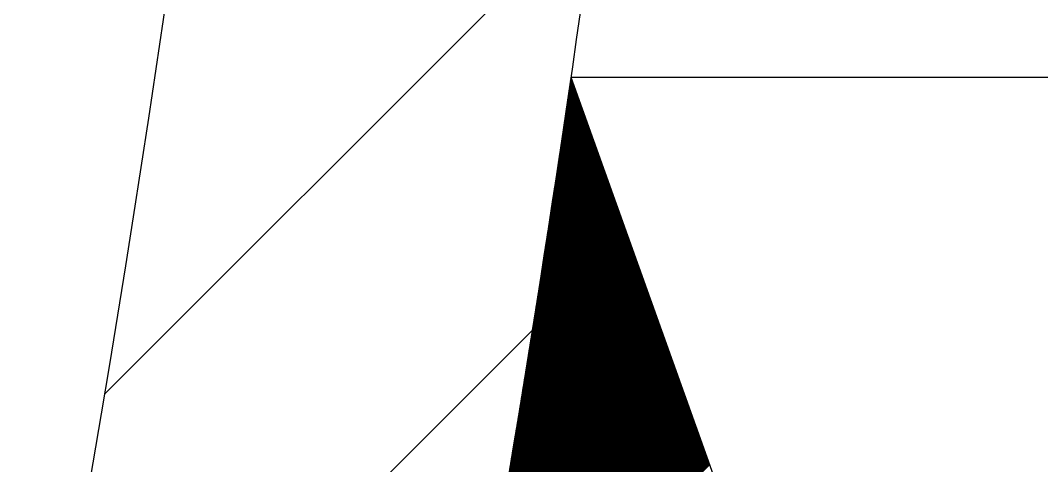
# Model space of a CAD drawing. Header units: millimetres. Extents: x 352 to 14123, y 79 to 19556.
# Drawn here: x 7524.4 to 7673.1, y 10514.9 to 10579.8 of the extents above; entities that cross this region are included whole.
import ezdxf

# ---------------------------------------------------------------- set-up
doc = ezdxf.new("R2010")
doc.units = ezdxf.units.MM
doc.layers.add('LAYER2', color=2, linetype='Continuous')
doc.layers.add('LAYER3', color=3, linetype='Continuous')

msp = doc.modelspace()

# ---------------------------------------------------------------- linework, layer by layer
at = {"layer": 'LAYER2'}
msp.add_line((7604.55519, 10571.51308), (7668.91923, 10391.51308), dxfattribs=at)
at = {"layer": 'LAYER2', "extrusion": (0, 0, -1)}
msp.add_ellipse((-2927.08077, 10961.51308), major_axis=(-10500, 0), ratio=0.5, start_param=3.141592654, end_param=3.317284324, dxfattribs=at)
at = {"layer": 'LAYER2'}
msp.add_open_spline([(7632.91923, 10961.51308), (7632.91923, 10838.47022), (7624.45613, 10715.42791), (7584.41028, 10424.59779), (7545.41992, 10257.11943), (7485.66346, 10075.37045), (7480.33754, 10059.61301), (7474.87134, 10043.86977)], degree=3, knots=[3.1415926536, 3.1415926536, 3.1415926536, 3.1415926536, 3.2103316787, 3.2103316787, 3.3045281385, 3.3045281385, 3.3134785545, 3.3134785545, 3.3134785545, 3.3134785545], dxfattribs=at)
at = {"layer": 'LAYER3', "linetype": 'ByBlock', "ltscale": 2}
for p, q in [((7536.61266, 10525.30215), (7608.11982, 10596.80931)), ((7604.44126, 10570.7318), (7604.73096, 10571.0215)), ((7604.46543, 10570.89738), (7604.69371, 10571.12567)), ((7604.48958, 10571.06296), (7604.65646, 10571.22984)), ((7604.51372, 10571.22852), (7604.61921, 10571.33402)), ((7604.53785, 10571.39407), (7604.58197, 10571.43819)), ((7604.55519, 10571.51308), (7863.58823, 10571.51308)), ((7604.07735, 10568.24657), (7605.28971, 10569.45892)), ((7604.1017, 10568.41233), (7605.25246, 10569.56309)), ((7604.12603, 10568.57809), (7605.21521, 10569.66727)), ((7604.15035, 10568.74383), (7605.17796, 10569.77144)), ((7604.17466, 10568.90956), (7605.14071, 10569.87561)), ((7604.19896, 10569.07528), (7605.10346, 10569.97978)), ((7604.22324, 10569.24099), (7605.06621, 10570.08395)), ((7604.24752, 10569.40668), (7605.02896, 10570.18813)), ((7604.27178, 10569.57236), (7604.99171, 10570.2923)), ((7604.29602, 10569.73803), (7604.95446, 10570.39647)), ((7604.32026, 10569.90369), (7604.91721, 10570.50064)), ((7604.34449, 10570.06934), (7604.87996, 10570.60481)), ((7604.3687, 10570.23497), (7604.84271, 10570.70898)), ((7604.3929, 10570.40059), (7604.80546, 10570.81316)), ((7604.41709, 10570.5662), (7604.76821, 10570.91733)), ((7603.73524, 10565.92456), (7605.8112, 10568.00052)), ((7603.75976, 10566.0905), (7605.77395, 10568.10469)), ((7603.78426, 10566.25642), (7605.7367, 10568.20886)), ((7603.80875, 10566.42233), (7605.69945, 10568.31303)), ((7603.83323, 10566.58823), (7605.6622, 10568.41721)), ((7603.8577, 10566.75412), (7605.62495, 10568.52138)), ((7603.88215, 10566.92), (7605.5877, 10568.62555)), ((7603.90659, 10567.08586), (7605.55045, 10568.72972)), ((7603.93102, 10567.25171), (7605.5132, 10568.83389)), ((7603.95544, 10567.41755), (7605.47595, 10568.93806)), ((7603.97985, 10567.58338), (7605.4387, 10569.04224)), ((7604.00424, 10567.74919), (7605.40146, 10569.14641)), ((7604.02862, 10567.915), (7605.36421, 10569.25058)), ((7604.05299, 10568.08079), (7605.32696, 10569.35475)), ((7603.39075, 10563.60017), (7606.33269, 10566.54211)), ((7603.41544, 10563.76628), (7606.29544, 10566.64628)), ((7603.44011, 10563.93237), (7606.2582, 10566.75046)), ((7603.46477, 10564.09845), (7606.22095, 10566.85463)), ((7603.48942, 10564.26452), (7606.1837, 10566.9588)), ((7603.51406, 10564.43058), (7606.14645, 10567.06297)), ((7603.53868, 10564.59663), (7606.1092, 10567.16714)), ((7603.56329, 10564.76266), (7606.07195, 10567.27132)), ((7603.5879, 10564.92868), (7606.0347, 10567.37549)), ((7603.61248, 10565.09469), (7605.99745, 10567.47966)), ((7603.63706, 10565.26069), (7605.9602, 10567.58383)), ((7603.66162, 10565.42668), (7605.92295, 10567.688)), ((7603.68617, 10565.59265), (7605.8857, 10567.79217)), ((7603.71071, 10565.75861), (7605.84845, 10567.89635)), ((7603.019, 10561.1071), (7606.89144, 10564.97954)), ((7603.04387, 10561.27339), (7606.85419, 10565.08371)), ((7603.06873, 10561.43967), (7606.81694, 10565.18788)), ((7603.09357, 10561.60594), (7606.77969, 10565.29205)), ((7603.11841, 10561.77219), (7606.74244, 10565.39622)), ((7603.14323, 10561.93843), (7606.70519, 10565.50039)), ((7603.16803, 10562.10466), (7606.66794, 10565.60457)), ((7603.19283, 10562.27088), (7606.63069, 10565.70874)), ((7603.21761, 10562.43708), (7606.59344, 10565.81291)), ((7603.24238, 10562.60327), (7606.55619, 10565.91708)), ((7603.26714, 10562.76945), (7606.51894, 10566.02125)), ((7603.29189, 10562.93562), (7606.48169, 10566.12543)), ((7603.31662, 10563.10178), (7606.44444, 10566.2296)), ((7603.34134, 10563.26792), (7606.40719, 10566.33377)), ((7603.36605, 10563.43405), (7606.36994, 10566.43794)), ((7602.66956, 10558.77776), (7607.41293, 10563.52113)), ((7602.6946, 10558.94422), (7607.37568, 10563.6253)), ((7602.71963, 10559.11067), (7607.33843, 10563.72947)), ((7602.74464, 10559.2771), (7607.30118, 10563.83365)), ((7602.76964, 10559.44353), (7607.26393, 10563.93782)), ((7602.79464, 10559.60994), (7607.22668, 10564.04199)), ((7602.81961, 10559.77634), (7607.18943, 10564.14616)), ((7602.84458, 10559.94273), (7607.15218, 10564.25033)), ((7602.86954, 10560.10911), (7607.11493, 10564.3545)), ((7602.89448, 10560.27547), (7607.07769, 10564.45868)), ((7602.91941, 10560.44182), (7607.04044, 10564.56285)), ((7602.94432, 10560.60816), (7607.00319, 10564.66702)), ((7602.96923, 10560.77449), (7606.96594, 10564.77119)), ((7602.99412, 10560.9408), (7606.92869, 10564.87536)), ((7602.31771, 10556.44601), (7607.93442, 10562.06272)), ((7602.34292, 10556.61264), (7607.89718, 10562.1669)), ((7602.36812, 10556.77926), (7607.85993, 10562.27107)), ((7602.39331, 10556.94587), (7607.82268, 10562.37524)), ((7602.41848, 10557.11247), (7607.78543, 10562.47941)), ((7602.44364, 10557.27905), (7607.74818, 10562.58358)), ((7602.4688, 10557.44562), (7607.71093, 10562.68776)), ((7602.49393, 10557.61218), (7607.67368, 10562.79193)), ((7602.51906, 10557.77873), (7607.63643, 10562.8961)), ((7602.54417, 10557.94527), (7607.59918, 10563.00027)), ((7602.56927, 10558.11179), (7607.56193, 10563.10444)), ((7602.59436, 10558.2783), (7607.52468, 10563.20861)), ((7602.61944, 10558.4448), (7607.48743, 10563.31279)), ((7602.64451, 10558.61128), (7607.45018, 10563.41696)), ((7601.96344, 10554.11185), (7608.45592, 10560.60432)), ((7601.98883, 10554.27865), (7608.41867, 10560.70849)), ((7602.0142, 10554.44545), (7608.38142, 10560.81266)), ((7602.03956, 10554.61223), (7608.34417, 10560.91684)), ((7602.06491, 10554.779), (7608.30692, 10561.02101)), ((7602.09024, 10554.94575), (7608.26967, 10561.12518)), ((7602.11557, 10555.1125), (7608.23242, 10561.22935)), ((7602.14088, 10555.27923), (7608.19517, 10561.33352)), ((7602.16618, 10555.44595), (7608.15792, 10561.43769)), ((7602.19146, 10555.61266), (7608.12067, 10561.54187)), ((7602.21674, 10555.77935), (7608.08342, 10561.64604)), ((7602.242, 10555.94603), (7608.04617, 10561.75021)), ((7602.26725, 10556.1127), (7608.00892, 10561.85438)), ((7602.29248, 10556.27936), (7607.97167, 10561.95855)), ((7601.58119, 10551.60827), (7609.01466, 10559.04174)), ((7601.60676, 10551.77526), (7608.97741, 10559.14591)), ((7601.63232, 10551.94224), (7608.94016, 10559.25009)), ((7601.65787, 10552.10921), (7608.90291, 10559.35426)), ((7601.6834, 10552.27616), (7608.86566, 10559.45843)), ((7601.70892, 10552.44311), (7608.82841, 10559.5626)), ((7601.73443, 10552.61004), (7608.79116, 10559.66677)), ((7601.75992, 10552.77695), (7608.75391, 10559.77095)), ((7601.78541, 10552.94386), (7608.71667, 10559.87512)), ((7601.81088, 10553.11075), (7608.67942, 10559.97929)), ((7601.83634, 10553.27763), (7608.64217, 10560.08346)), ((7601.86178, 10553.4445), (7608.60492, 10560.18763)), ((7601.88722, 10553.61135), (7608.56767, 10560.2918)), ((7601.91264, 10553.7782), (7608.53042, 10560.39598)), ((7601.93805, 10553.94503), (7608.49317, 10560.50015)), ((7601.22191, 10549.26909), (7609.53616, 10557.58334)), ((7601.24765, 10549.43626), (7609.49891, 10557.68751)), ((7601.27338, 10549.60341), (7609.46166, 10557.79168)), ((7601.2991, 10549.77055), (7609.42441, 10557.89585)), ((7601.32481, 10549.93768), (7609.38716, 10558.00002)), ((7601.3505, 10550.10479), (7609.34991, 10558.1042)), ((7601.37619, 10550.27189), (7609.31266, 10558.20837)), ((7601.40185, 10550.43899), (7609.27541, 10558.31254)), ((7601.42751, 10550.60606), (7609.23816, 10558.41671)), ((7601.45316, 10550.77313), (7609.20091, 10558.52088)), ((7601.47879, 10550.94018), (7609.16366, 10558.62506)), ((7601.50441, 10551.10722), (7609.12641, 10558.72923)), ((7601.53001, 10551.27425), (7609.08916, 10558.8334)), ((7601.55561, 10551.44127), (7609.05191, 10558.93757)), ((7600.86019, 10546.92747), (7610.05765, 10556.12493)), ((7600.88611, 10547.09481), (7610.0204, 10556.2291)), ((7600.91201, 10547.26214), (7609.98315, 10556.33328)), ((7600.93791, 10547.42945), (7609.9459, 10556.43745)), ((7600.96379, 10547.59676), (7609.90865, 10556.54162)), ((7600.98966, 10547.76404), (7609.8714, 10556.64579)), ((7601.01551, 10547.93132), (7609.83415, 10556.74996)), ((7601.04135, 10548.09859), (7609.7969, 10556.85413)), ((7601.06718, 10548.26584), (7609.75965, 10556.95831)), ((7601.093, 10548.43308), (7609.7224, 10557.06248)), ((7601.11881, 10548.60031), (7609.68515, 10557.16665)), ((7601.1446, 10548.76752), (7609.6479, 10557.27082)), ((7601.17038, 10548.93472), (7609.61065, 10557.37499)), ((7601.19615, 10549.10191), (7609.57341, 10557.47917)), ((7600.46992, 10544.41588), (7610.61639, 10554.56235)), ((7600.49603, 10544.58341), (7610.57914, 10554.66653)), ((7600.52212, 10544.75092), (7610.54189, 10554.7707)), ((7600.5482, 10544.91843), (7610.50464, 10554.87487)), ((7600.57427, 10545.08592), (7610.46739, 10554.97904)), ((7600.60032, 10545.25339), (7610.43014, 10555.08321)), ((7600.62637, 10545.42086), (7610.3929, 10555.18739)), ((7600.6524, 10545.58831), (7610.35565, 10555.29156)), ((7600.67841, 10545.75575), (7610.3184, 10555.39573)), ((7600.70442, 10545.92317), (7610.28115, 10555.4999)), ((7600.73041, 10546.09059), (7610.2439, 10555.60407)), ((7600.75639, 10546.25799), (7610.20665, 10555.70824)), ((7600.78236, 10546.42538), (7610.1694, 10555.81242)), ((7600.80832, 10546.59276), (7610.13215, 10555.91659)), ((7600.83426, 10546.76012), (7610.0949, 10556.02076)), ((7600.10313, 10542.0692), (7611.13789, 10553.10395)), ((7600.12941, 10542.2369), (7611.10064, 10553.20812)), ((7600.15568, 10542.40459), (7611.06339, 10553.31229)), ((7600.18194, 10542.57226), (7611.02614, 10553.41647)), ((7600.20818, 10542.73993), (7610.98889, 10553.52064)), ((7600.23441, 10542.90758), (7610.95164, 10553.62481)), ((7600.26063, 10543.07522), (7610.91439, 10553.72898)), ((7600.28683, 10543.24285), (7610.87714, 10553.83315)), ((7600.31303, 10543.41046), (7610.83989, 10553.93732)), ((7600.33921, 10543.57806), (7610.80264, 10554.0415)), ((7600.36538, 10543.74565), (7610.76539, 10554.14567)), ((7600.39153, 10543.91323), (7610.72814, 10554.24984)), ((7600.41767, 10544.08079), (7610.69089, 10554.35401)), ((7600.4438, 10544.24834), (7610.65364, 10554.45818)), ((7599.73388, 10539.72005), (7611.65938, 10551.64554)), ((7599.76034, 10539.88793), (7611.62213, 10551.74972)), ((7599.78678, 10540.05579), (7611.58488, 10551.85389)), ((7599.81322, 10540.22364), (7611.54763, 10551.95806)), ((7599.83963, 10540.39148), (7611.51038, 10552.06223)), ((7599.86604, 10540.55931), (7611.47313, 10552.1664)), ((7599.89243, 10540.72713), (7611.43588, 10552.27058)), ((7599.91882, 10540.89493), (7611.39863, 10552.37475)), ((7599.94518, 10541.06272), (7611.36138, 10552.47892)), ((7599.97154, 10541.2305), (7611.32413, 10552.58309)), ((7599.99788, 10541.39826), (7611.28688, 10552.68726)), ((7600.02421, 10541.56601), (7611.24963, 10552.79143)), ((7600.05053, 10541.73375), (7611.21239, 10552.89561)), ((7600.07684, 10541.90148), (7611.17514, 10552.99978)), ((7599.36217, 10537.36843), (7612.18087, 10550.18714)), ((7599.3888, 10537.53649), (7612.14362, 10550.29131)), ((7599.41542, 10537.70453), (7612.10637, 10550.39548)), ((7599.44203, 10537.87256), (7612.06913, 10550.49965)), ((7599.46862, 10538.04057), (7612.03188, 10550.60383)), ((7599.49521, 10538.20858), (7611.99463, 10550.708)), ((7599.52178, 10538.37657), (7611.95738, 10550.81217)), ((7599.54833, 10538.54455), (7611.92013, 10550.91634)), ((7599.57488, 10538.71251), (7611.88288, 10551.02051)), ((7599.60141, 10538.88047), (7611.84563, 10551.12469)), ((7599.62793, 10539.04841), (7611.80838, 10551.22886)), ((7599.65444, 10539.21634), (7611.77113, 10551.33303)), ((7599.68093, 10539.38425), (7611.73388, 10551.4372)), ((7599.70741, 10539.55216), (7611.69663, 10551.54137)), ((7598.96115, 10534.84609), (7612.73962, 10548.62456)), ((7598.98797, 10535.01434), (7612.70237, 10548.72873)), ((7599.01478, 10535.18257), (7612.66512, 10548.83291)), ((7599.04158, 10535.35079), (7612.62787, 10548.93708)), ((7599.06837, 10535.519), (7612.59062, 10549.04125)), ((7599.09514, 10535.68719), (7612.55337, 10549.14542)), ((7599.1219, 10535.85537), (7612.51612, 10549.24959)), ((7599.14864, 10536.02354), (7612.47887, 10549.35376)), ((7599.17538, 10536.1917), (7612.44162, 10549.45794)), ((7599.2021, 10536.35984), (7612.40437, 10549.56211)), ((7599.22881, 10536.52797), (7612.36712, 10549.66628)), ((7599.25551, 10536.69609), (7612.32987, 10549.77045)), ((7599.28219, 10536.86419), (7612.29262, 10549.87462)), ((7599.30886, 10537.03228), (7612.25537, 10549.9788)), ((7599.33552, 10537.20036), (7612.21812, 10550.08297)), ((7598.58429, 10532.48934), (7613.26111, 10547.16616)), ((7598.6113, 10532.65776), (7613.22386, 10547.27033)), ((7598.63828, 10532.82617), (7613.18661, 10547.3745)), ((7598.66526, 10532.99457), (7613.14936, 10547.47867)), ((7598.69222, 10533.16295), (7613.11211, 10547.58284)), ((7598.71917, 10533.33132), (7613.07486, 10547.68702)), ((7598.74611, 10533.49968), (7613.03761, 10547.79119)), ((7598.77303, 10533.66803), (7613.00036, 10547.89536)), ((7598.79994, 10533.83636), (7612.96311, 10547.99953)), ((7598.82684, 10534.00468), (7612.92586, 10548.1037)), ((7598.85373, 10534.17299), (7612.88862, 10548.20787)), ((7598.8806, 10534.34129), (7612.85137, 10548.31205)), ((7598.90747, 10534.50957), (7612.81412, 10548.41622)), ((7598.93431, 10534.67784), (7612.77687, 10548.52039)), ((7598.20495, 10530.13009), (7613.7826, 10545.70775)), ((7598.23213, 10530.29869), (7613.74535, 10545.81192)), ((7598.25929, 10530.46728), (7613.70811, 10545.9161)), ((7598.28645, 10530.63586), (7613.67086, 10546.02027)), ((7598.31359, 10530.80442), (7613.63361, 10546.12444)), ((7598.34072, 10530.97297), (7613.59636, 10546.22861)), ((7598.36783, 10531.14151), (7613.55911, 10546.33278)), ((7598.39493, 10531.31003), (7613.52186, 10546.43695)), ((7598.42202, 10531.47854), (7613.48461, 10546.54113)), ((7598.4491, 10531.64704), (7613.44736, 10546.6453)), ((7598.47616, 10531.81553), (7613.41011, 10546.74947)), ((7598.50322, 10531.984), (7613.37286, 10546.85364)), ((7598.53025, 10532.15246), (7613.33561, 10546.95781)), ((7598.55728, 10532.32091), (7613.29836, 10547.06198)), ((7597.79573, 10527.59955), (7614.34135, 10544.14517)), ((7597.8231, 10527.76835), (7614.3041, 10544.24935)), ((7597.85046, 10527.93713), (7614.26685, 10544.35352)), ((7597.8778, 10528.10589), (7614.2296, 10544.45769)), ((7597.90513, 10528.27465), (7614.19235, 10544.56186)), ((7597.93245, 10528.44339), (7614.1551, 10544.66603)), ((7597.95976, 10528.61212), (7614.11785, 10544.77021)), ((7597.98705, 10528.78083), (7614.0806, 10544.87438)), ((7598.01434, 10528.94953), (7614.04335, 10544.97855)), ((7598.0416, 10529.11822), (7614.0061, 10545.08272)), ((7598.06886, 10529.2869), (7613.96885, 10545.18689)), ((7598.0961, 10529.45556), (7613.9316, 10545.29106)), ((7598.12333, 10529.62422), (7613.89435, 10545.39524)), ((7598.15055, 10529.79286), (7613.8571, 10545.49941)), ((7598.17776, 10529.96148), (7613.81985, 10545.60358)), ((7597.41119, 10525.23512), (7614.86284, 10542.68677)), ((7597.43874, 10525.40409), (7614.82559, 10542.79094)), ((7597.46628, 10525.57305), (7614.78834, 10542.89511)), ((7597.4938, 10525.742), (7614.75109, 10542.99928)), ((7597.52132, 10525.91093), (7614.71384, 10543.10346)), ((7597.54881, 10526.07985), (7614.67659, 10543.20763)), ((7597.5763, 10526.24876), (7614.63934, 10543.3118)), ((7597.60377, 10526.41765), (7614.60209, 10543.41597)), ((7597.63123, 10526.58653), (7614.56484, 10543.52014)), ((7597.65868, 10526.7554), (7614.5276, 10543.62432)), ((7597.68612, 10526.92426), (7614.49035, 10543.72849)), ((7597.71354, 10527.0931), (7614.4531, 10543.83266)), ((7597.74095, 10527.26193), (7614.41585, 10543.93683)), ((7597.76834, 10527.43075), (7614.3786, 10544.041)), ((7597.02414, 10522.86817), (7615.38434, 10541.22836)), ((7597.05187, 10523.03732), (7615.34709, 10541.33254)), ((7597.07958, 10523.20646), (7615.30984, 10541.43671)), ((7597.10729, 10523.37558), (7615.27259, 10541.54088)), ((7597.13498, 10523.5447), (7615.23534, 10541.64505)), ((7597.16266, 10523.7138), (7615.19809, 10541.74922)), ((7597.19033, 10523.88288), (7615.16084, 10541.85339)), ((7597.21798, 10524.05196), (7615.12359, 10541.95757)), ((7597.24562, 10524.22102), (7615.08634, 10542.06174)), ((7597.27325, 10524.39007), (7615.04909, 10542.16591)), ((7597.30086, 10524.5591), (7615.01184, 10542.27008)), ((7597.32846, 10524.72813), (7614.97459, 10542.37425)), ((7597.35605, 10524.89714), (7614.93734, 10542.47843)), ((7597.38363, 10525.06613), (7614.90009, 10542.5826)), ((7596.63456, 10520.49869), (7615.90583, 10539.76996)), ((7596.66247, 10520.66802), (7615.86858, 10539.87413)), ((7596.69037, 10520.83734), (7615.83133, 10539.9783)), ((7596.71825, 10521.00664), (7615.79408, 10540.08247)), ((7596.74612, 10521.17594), (7615.75683, 10540.18665)), ((7596.77398, 10521.34522), (7615.71958, 10540.29082)), ((7596.80183, 10521.51449), (7615.68233, 10540.39499)), ((7596.82966, 10521.68374), (7615.64508, 10540.49916)), ((7596.85748, 10521.85298), (7615.60783, 10540.60333)), ((7596.88529, 10522.02221), (7615.57058, 10540.7075)), ((7596.91309, 10522.19143), (7615.53333, 10540.81168)), ((7596.94087, 10522.36063), (7615.49608, 10540.91585)), ((7596.96864, 10522.52982), (7615.45883, 10541.02002)), ((7596.99639, 10522.699), (7615.42158, 10541.12419)), ((7596.21434, 10517.95714), (7616.46457, 10538.20738)), ((7596.24244, 10518.12667), (7616.42732, 10538.31155)), ((7596.27053, 10518.29619), (7616.39007, 10538.41573)), ((7596.29861, 10518.46569), (7616.35282, 10538.5199)), ((7596.32668, 10518.63517), (7616.31557, 10538.62407)), ((7596.35473, 10518.80465), (7616.27832, 10538.72824)), ((7596.38277, 10518.97411), (7616.24107, 10538.83241)), ((7596.4108, 10519.14356), (7616.20383, 10538.93658)), ((7596.43882, 10519.313), (7616.16658, 10539.04076)), ((7596.46682, 10519.48242), (7616.12933, 10539.14493)), ((7596.49481, 10519.65183), (7616.09208, 10539.2491)), ((7596.52278, 10519.82123), (7616.05483, 10539.35327)), ((7596.55074, 10519.99061), (7616.01758, 10539.45744)), ((7596.57869, 10520.15998), (7615.98033, 10539.56161)), ((7596.60663, 10520.32934), (7615.94308, 10539.66579)), ((7595.8195, 10515.58241), (7616.98607, 10536.74898)), ((7595.84778, 10515.75211), (7616.94882, 10536.85315)), ((7595.87606, 10515.92181), (7616.91157, 10536.95732)), ((7595.90432, 10516.09149), (7616.87432, 10537.06149)), ((7595.93257, 10516.26116), (7616.83707, 10537.16566)), ((7595.9608, 10516.43082), (7616.79982, 10537.26984)), ((7595.98902, 10516.60046), (7616.76257, 10537.37401)), ((7596.01723, 10516.77009), (7616.72532, 10537.47818)), ((7596.04543, 10516.93971), (7616.68807, 10537.58235)), ((7596.07361, 10517.10932), (7616.65082, 10537.68652)), ((7596.10178, 10517.27891), (7616.61357, 10537.79069)), ((7596.12994, 10517.44849), (7616.57632, 10537.89487)), ((7596.15809, 10517.61805), (7616.53907, 10537.99904)), ((7596.18622, 10517.7876), (7616.50182, 10538.10321)), ((7595.4221, 10513.20511), (7617.50756, 10535.29057)), ((7595.45057, 10513.37501), (7617.47031, 10535.39474)), ((7595.47903, 10513.54488), (7617.43306, 10535.49891)), ((7595.50747, 10513.71475), (7617.39581, 10535.60309)), ((7595.5359, 10513.8846), (7617.35856, 10535.70726)), ((7595.56432, 10514.05444), (7617.32131, 10535.81143)), ((7595.59273, 10514.22427), (7617.28406, 10535.9156)), ((7595.62112, 10514.39408), (7617.24681, 10536.01977)), ((7595.6495, 10514.56388), (7617.20956, 10536.12395)), ((7595.67786, 10514.73367), (7617.17231, 10536.22812)), ((7595.70622, 10514.90344), (7617.13506, 10536.33229)), ((7595.73455, 10515.0732), (7617.09781, 10536.43646)), ((7595.76288, 10515.24295), (7617.06056, 10536.54063)), ((7595.79119, 10515.41268), (7617.02332, 10536.6448)), ((7525.03423, 10460.69071), (7598.91779, 10534.57427)), ((7594.99348, 10510.65518), (7618.0663, 10533.72799)), ((7595.02215, 10510.82526), (7618.02905, 10533.83217)), ((7595.0508, 10510.99534), (7617.9918, 10533.93634)), ((7595.07944, 10511.1654), (7617.95455, 10534.04051)), ((7595.10807, 10511.33545), (7617.9173, 10534.14468)), ((7595.13668, 10511.50548), (7617.88005, 10534.24885)), ((7595.16529, 10511.6755), (7617.84281, 10534.35302)), ((7595.19387, 10511.84551), (7617.80556, 10534.4572)), ((7595.22245, 10512.01551), (7617.76831, 10534.56137)), ((7595.25101, 10512.18549), (7617.73106, 10534.66554)), ((7595.27956, 10512.35546), (7617.69381, 10534.76971)), ((7595.30809, 10512.52542), (7617.65656, 10534.87388)), ((7595.33661, 10512.69536), (7617.61931, 10534.97806)), ((7595.36512, 10512.86529), (7617.58206, 10535.08223)), ((7595.39362, 10513.03521), (7617.54481, 10535.1864)), ((7594.59078, 10508.27257), (7618.5878, 10532.26959)), ((7594.61963, 10508.44284), (7618.55055, 10532.37376)), ((7594.64847, 10508.6131), (7618.5133, 10532.47793)), ((7594.67729, 10508.78335), (7618.47605, 10532.5821)), ((7594.7061, 10508.95358), (7618.4388, 10532.68628)), ((7594.7349, 10509.1238), (7618.40155, 10532.79045)), ((7594.76368, 10509.294), (7618.3643, 10532.89462)), ((7594.79245, 10509.4642), (7618.32705, 10532.99879)), ((7594.82121, 10509.63437), (7618.2898, 10533.10296)), ((7594.84996, 10509.80454), (7618.25255, 10533.20713)), ((7594.87869, 10509.97469), (7618.2153, 10533.31131)), ((7594.90741, 10510.14483), (7618.17805, 10533.41548)), ((7594.93611, 10510.31496), (7618.1408, 10533.51965)), ((7594.96481, 10510.48508), (7618.10355, 10533.62382)), ((7594.1855, 10505.88739), (7619.10929, 10530.81118)), ((7594.21453, 10506.05785), (7619.07204, 10530.91536)), ((7594.24355, 10506.22829), (7619.03479, 10531.01953)), ((7594.27256, 10506.39872), (7618.99754, 10531.1237)), ((7594.30155, 10506.56913), (7618.96029, 10531.22787)), ((7594.33054, 10506.73954), (7618.92304, 10531.33204)), ((7594.35951, 10506.90993), (7618.88579, 10531.43621)), ((7594.38846, 10507.0803), (7618.84854, 10531.54039)), ((7594.4174, 10507.25067), (7618.81129, 10531.64456)), ((7594.44633, 10507.42102), (7618.77404, 10531.74873)), ((7594.47525, 10507.59135), (7618.73679, 10531.8529)), ((7594.50415, 10507.76168), (7618.69955, 10531.95707)), ((7594.53304, 10507.93199), (7618.6623, 10532.06125)), ((7594.56192, 10508.10229), (7618.62505, 10532.16542)), ((7593.77763, 10503.49962), (7619.63078, 10529.35278)), ((7593.80685, 10503.67026), (7619.59353, 10529.45695)), ((7593.83605, 10503.84089), (7619.55628, 10529.56112)), ((7593.86524, 10504.0115), (7619.51904, 10529.66529)), ((7593.89442, 10504.1821), (7619.48179, 10529.76947)), ((7593.92359, 10504.35269), (7619.44454, 10529.87364)), ((7593.95274, 10504.52327), (7619.40729, 10529.97781)), ((7593.98188, 10504.69383), (7619.37004, 10530.08198)), ((7594.01101, 10504.86438), (7619.33279, 10530.18615)), ((7594.04013, 10505.03491), (7619.29554, 10530.29032)), ((7594.06923, 10505.20543), (7619.25829, 10530.3945)), ((7594.09831, 10505.37594), (7619.22104, 10530.49867)), ((7594.12739, 10505.54644), (7619.18379, 10530.60284)), ((7594.15645, 10505.71692), (7619.14654, 10530.70701)), ((7593.33774, 10500.93842), (7620.18953, 10527.7902)), ((7593.36716, 10501.10926), (7620.15228, 10527.89437)), ((7593.39657, 10501.28008), (7620.11503, 10527.99854)), ((7593.42596, 10501.4509), (7620.07778, 10528.10272)), ((7593.45534, 10501.6217), (7620.04053, 10528.20689)), ((7593.4847, 10501.79248), (7620.00328, 10528.31106)), ((7593.51405, 10501.96326), (7619.96603, 10528.41523)), ((7593.54339, 10502.13402), (7619.92878, 10528.5194)), ((7593.57272, 10502.30476), (7619.89153, 10528.62358)), ((7593.60203, 10502.4755), (7619.85428, 10528.72775)), ((7593.63133, 10502.64622), (7619.81703, 10528.83192)), ((7593.66062, 10502.81692), (7619.77978, 10528.93609)), ((7593.68989, 10502.98762), (7619.74253, 10529.04026)), ((7593.71915, 10503.1583), (7619.70528, 10529.14443)), ((7593.74839, 10503.32897), (7619.66803, 10529.24861)), ((7592.92449, 10498.54526), (7620.71102, 10526.3318)), ((7592.95409, 10498.71629), (7620.67377, 10526.43597)), ((7592.98368, 10498.8873), (7620.63652, 10526.54014)), ((7593.01326, 10499.0583), (7620.59927, 10526.64431)), ((7593.04282, 10499.22929), (7620.56202, 10526.74848)), ((7593.07238, 10499.40026), (7620.52477, 10526.85265)), ((7593.10191, 10499.57122), (7620.48752, 10526.95683)), ((7593.13144, 10499.74216), (7620.45027, 10527.061)), ((7593.16095, 10499.9131), (7620.41302, 10527.16517)), ((7593.19045, 10500.08402), (7620.37577, 10527.26934)), ((7593.21993, 10500.25492), (7620.33853, 10527.37351)), ((7593.24941, 10500.42582), (7620.30128, 10527.47769)), ((7593.27886, 10500.5967), (7620.26403, 10527.58186)), ((7593.30831, 10500.76756), (7620.22678, 10527.68603)), ((7592.50862, 10496.14949), (7621.23251, 10524.87339)), ((7592.53841, 10496.3207), (7621.19527, 10524.97756)), ((7592.56819, 10496.4919), (7621.15802, 10525.08173)), ((7592.59795, 10496.66309), (7621.12077, 10525.18591)), ((7592.6277, 10496.83426), (7621.08352, 10525.29008)), ((7592.65744, 10497.00542), (7621.04627, 10525.39425)), ((7592.68717, 10497.17657), (7621.00902, 10525.49842)), ((7592.71688, 10497.3477), (7620.97177, 10525.60259)), ((7592.74658, 10497.51882), (7620.93452, 10525.70676)), ((7592.77626, 10497.68993), (7620.89727, 10525.81094)), ((7592.80593, 10497.86102), (7620.86002, 10525.91511)), ((7592.83559, 10498.0321), (7620.82277, 10526.01928)), ((7592.86524, 10498.20317), (7620.78552, 10526.12345)), ((7592.89487, 10498.37422), (7620.74827, 10526.22762)), ((7592.06013, 10493.57969), (7621.79126, 10523.31081)), ((7592.09012, 10493.7511), (7621.75401, 10523.41499)), ((7592.1201, 10493.9225), (7621.71676, 10523.51916)), ((7592.15007, 10494.09389), (7621.67951, 10523.62333)), ((7592.18002, 10494.26526), (7621.64226, 10523.7275)), ((7592.20996, 10494.43662), (7621.60501, 10523.83167)), ((7592.23989, 10494.60797), (7621.56776, 10523.93584)), ((7592.2698, 10494.7793), (7621.53051, 10524.04002)), ((7592.2997, 10494.95062), (7621.49326, 10524.14419)), ((7592.32958, 10495.12193), (7621.45601, 10524.24836)), ((7592.35946, 10495.29322), (7621.41876, 10524.35253)), ((7592.38931, 10495.4645), (7621.38151, 10524.4567)), ((7592.41916, 10495.63577), (7621.34426, 10524.56088)), ((7592.44899, 10495.80702), (7621.30701, 10524.66505)), ((7592.47881, 10495.97826), (7621.26976, 10524.76922)), ((7591.63882, 10491.17847), (7622.31275, 10521.85241)), ((7591.669, 10491.35008), (7622.2755, 10521.95658)), ((7591.69917, 10491.52167), (7622.23825, 10522.06075)), ((7591.72932, 10491.69324), (7622.201, 10522.16492)), ((7591.75946, 10491.8648), (7622.16375, 10522.2691)), ((7591.78959, 10492.03635), (7622.1265, 10522.37327)), ((7591.8197, 10492.20789), (7622.08925, 10522.47744)), ((7591.8498, 10492.37941), (7622.052, 10522.58161)), ((7591.87989, 10492.55092), (7622.01476, 10522.68578)), ((7591.90996, 10492.72241), (7621.97751, 10522.78995)), ((7591.94002, 10492.89389), (7621.94026, 10522.89413)), ((7591.97007, 10493.06536), (7621.90301, 10522.9983)), ((7592.0001, 10493.23682), (7621.86576, 10523.10247)), ((7592.03012, 10493.40826), (7621.82851, 10523.20664)), ((7591.21486, 10488.77462), (7622.83425, 10520.394)), ((7591.24523, 10488.94641), (7622.797, 10520.49817)), ((7591.27559, 10489.11819), (7622.75975, 10520.60235)), ((7591.30593, 10489.28996), (7622.7225, 10520.70652)), ((7591.33626, 10489.46171), (7622.68525, 10520.81069)), ((7591.36658, 10489.63344), (7622.648, 10520.91486)), ((7591.39688, 10489.80517), (7622.61075, 10521.01903)), ((7591.42717, 10489.97688), (7622.5735, 10521.12321)), ((7591.45745, 10490.14858), (7622.53625, 10521.22738)), ((7591.48771, 10490.32026), (7622.499, 10521.33155)), ((7591.51796, 10490.49193), (7622.46175, 10521.43572)), ((7591.54819, 10490.66359), (7622.4245, 10521.53989)), ((7591.57841, 10490.83523), (7622.38725, 10521.64406)), ((7591.60862, 10491.00686), (7622.35, 10521.74824)), ((7590.78826, 10486.36812), (7623.35574, 10518.9356)), ((7590.81882, 10486.5401), (7623.31849, 10519.03977)), ((7590.84937, 10486.71207), (7623.28124, 10519.14394)), ((7590.8799, 10486.88402), (7623.24399, 10519.24811)), ((7590.91042, 10487.05596), (7623.20674, 10519.35228)), ((7590.94092, 10487.22789), (7623.16949, 10519.45646)), ((7590.97142, 10487.3998), (7623.13224, 10519.56063)), ((7591.00189, 10487.5717), (7623.09499, 10519.6648)), ((7591.03236, 10487.74359), (7623.05774, 10519.76897)), ((7591.06281, 10487.91546), (7623.02049, 10519.87314)), ((7591.09325, 10488.08732), (7622.98324, 10519.97732)), ((7591.12367, 10488.25917), (7622.94599, 10520.08149)), ((7591.15408, 10488.431), (7622.90874, 10520.18566)), ((7591.18448, 10488.60282), (7622.87149, 10520.28983)), ((7590.32823, 10483.78677), (7623.91448, 10517.37302)), ((7590.359, 10483.95896), (7623.87723, 10517.47719)), ((7590.38975, 10484.13113), (7623.83998, 10517.58136)), ((7590.42048, 10484.30329), (7623.80273, 10517.68554)), ((7590.45121, 10484.47543), (7623.76548, 10517.78971)), ((7590.48192, 10484.64756), (7623.72823, 10517.89388)), ((7590.51261, 10484.81968), (7623.69098, 10517.99805)), ((7590.54329, 10484.99178), (7623.65374, 10518.10222)), ((7590.57396, 10485.16387), (7623.61649, 10518.20639)), ((7590.60462, 10485.33595), (7623.57924, 10518.31057)), ((7590.63526, 10485.50801), (7623.54199, 10518.41474)), ((7590.66589, 10485.68006), (7623.50474, 10518.51891)), ((7590.6965, 10485.85209), (7623.46749, 10518.62308)), ((7590.7271, 10486.02412), (7623.43024, 10518.72725)), ((7590.75769, 10486.19612), (7623.39299, 10518.83143)), ((7589.89611, 10481.37475), (7624.43598, 10515.91462)), ((7589.92707, 10481.54713), (7624.39873, 10516.01879)), ((7589.95801, 10481.71949), (7624.36148, 10516.12296)), ((7589.98893, 10481.89184), (7624.32423, 10516.22713)), ((7590.01985, 10482.06417), (7624.28698, 10516.3313)), ((7590.05075, 10482.23649), (7624.24973, 10516.43547)), ((7590.08163, 10482.4088), (7624.21248, 10516.53965)), ((7590.11251, 10482.5811), (7624.17523, 10516.64382)), ((7590.14337, 10482.75338), (7624.13798, 10516.74799)), ((7590.17421, 10482.92564), (7624.10073, 10516.85216)), ((7590.20504, 10483.0979), (7624.06348, 10516.95633)), ((7590.23586, 10483.27014), (7624.02623, 10517.06051)), ((7590.26667, 10483.44236), (7623.98898, 10517.16468)), ((7590.29746, 10483.61457), (7623.95173, 10517.26885)), ((7589.61691, 10479.82275), (7624.77122, 10514.97707)), ((7589.64798, 10479.99525), (7624.73397, 10515.08124)), ((7589.67905, 10480.16774), (7624.69672, 10515.18541)), ((7589.7101, 10480.34021), (7624.65947, 10515.28958)), ((7589.74113, 10480.51267), (7624.62222, 10515.39376)), ((7589.77216, 10480.68511), (7624.58497, 10515.49793)), ((7589.80317, 10480.85754), (7624.54772, 10515.6021)), ((7589.83416, 10481.02996), (7624.51048, 10515.70627)), ((7589.86514, 10481.20236), (7624.47323, 10515.81044))]:
    msp.add_line(p, q, dxfattribs=at)

doc.saveas('drawing.dxf')
